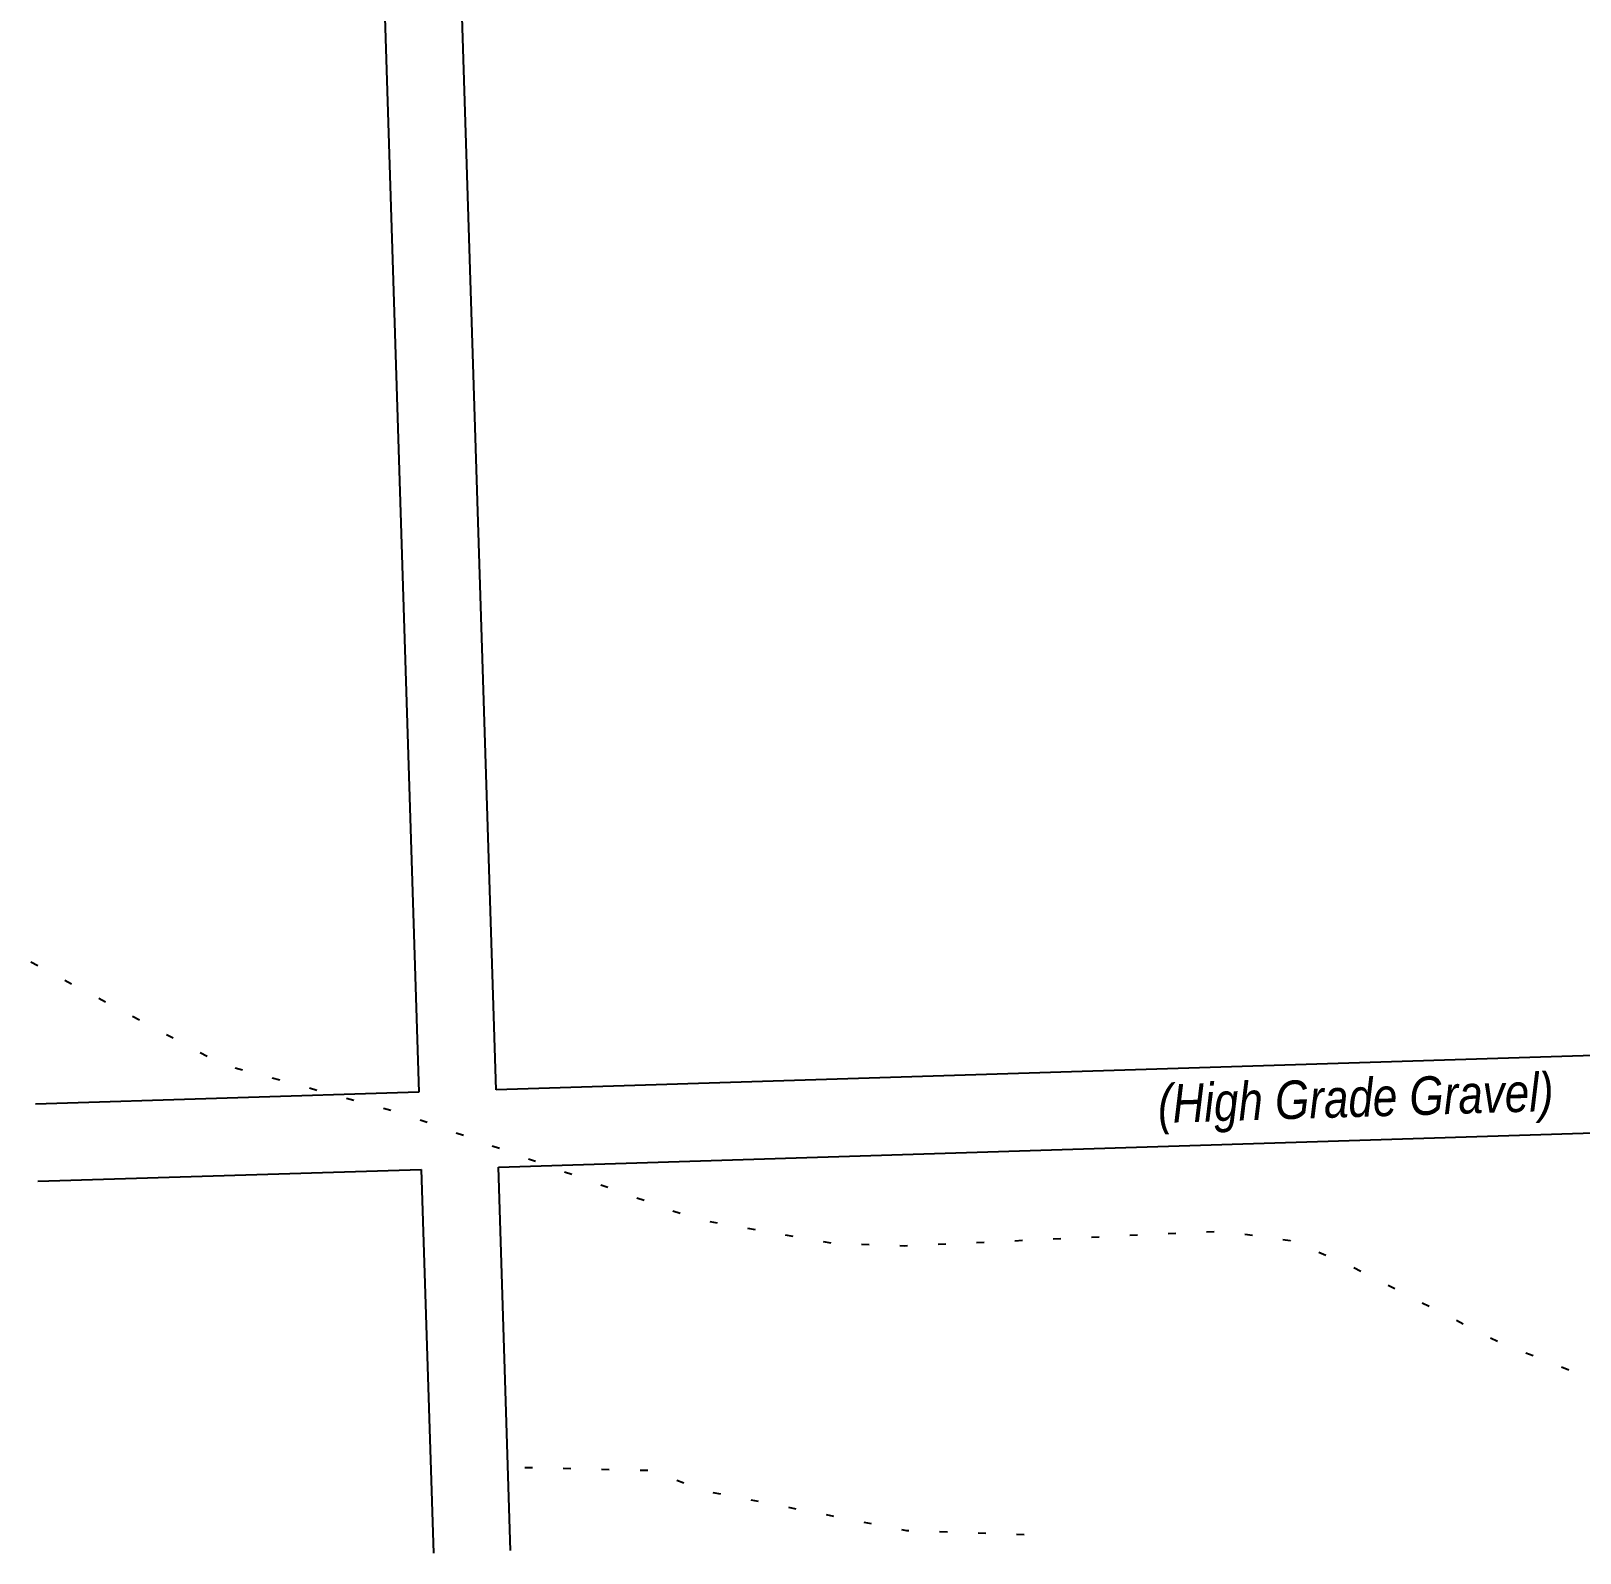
# Model space of a CAD drawing. Extents: x 634962 to 644935, y 5969185 to 5972988.
# Drawn here: x 641616.9 to 642020.3, y 5970060.4 to 5970456.9 of the extents above; entities that cross this region are included whole.
import ezdxf
from ezdxf.enums import TextEntityAlignment as Align

# ---------------------------------------------------------------- set-up
doc = ezdxf.new("R2010")
doc.units = 0
doc.header["$LTSCALE"] = 5
doc.linetypes.add('foc-WHEELTRACKS', pattern=[2, 0.4, -1.6])
doc.layers.add('L-SEC', color=7, linetype='Continuous')
doc.layers.add('T-WATER-P3', color=160, linetype='foc-WHEELTRACKS')
doc.layers.add('T-TEXT', color=48, linetype='Continuous', lineweight=18)
doc.styles.add('80LS', font='ARIALNI.TTF', dxfattribs={"height": 10})

msp = doc.modelspace()

# ---------------------------------------------------------------- linework, layer by layer
at = {"layer": 'L-SEC'}
for p, q in [((641705.221, 5970581.426), (641717.902, 5970180.473)), ((641738.003, 5970181.101), (641725.323, 5970582.075)), ((642140.104, 5970193.659), (641738.003, 5970181.101)), ((641717.902, 5970180.473), (641618.063, 5970177.405)), ((641738.639, 5970160.999), (642140.738, 5970173.556)), ((641618.699, 5970157.303), (641718.537, 5970160.372)), ((641718.537, 5970160.372), (641721.697, 5970060.447)), ((641741.799, 5970061.076), (641738.639, 5970160.999))]:
    msp.add_line(p, q, dxfattribs=at)
at = {"layer": 'T-WATER-P3', "flags": 128}
for points in [[(641616.89, 5970214.416), (641666.812, 5970187.721), (641713.434, 5970175.047), (641790.049, 5970147.466), (641825.54, 5970141.206), (641844.442, 5970140.483), (641927.358, 5970144.333), (641944.84, 5970141.819), (641958.869, 5970136.118), (641999.25, 5970115.365), (642027.964, 5970103.993), (642044.667, 5970101.506), (642063.427, 5970102.807), (642093.437, 5970113.822), (642112.185, 5970113.93), (642152.842, 5970108.417)], [(641745.506, 5970082.767), (641777.966, 5970081.998), (641793.06, 5970076.52), (641844.896, 5970066.325), (641876.009, 5970065.275)]]:
    msp.add_lwpolyline(points, dxfattribs=at)

# ---------------------------------------------------------------- texts
at = {"layer": 'T-TEXT', "style": '80LS'}
msp.add_text('(High Grade Gravel)', height=9.99744, rotation=1.76894, dxfattribs=at).set_placement((641961.869, 5970179.038), align=Align.MIDDLE_CENTER)

doc.saveas('drawing.dxf')
